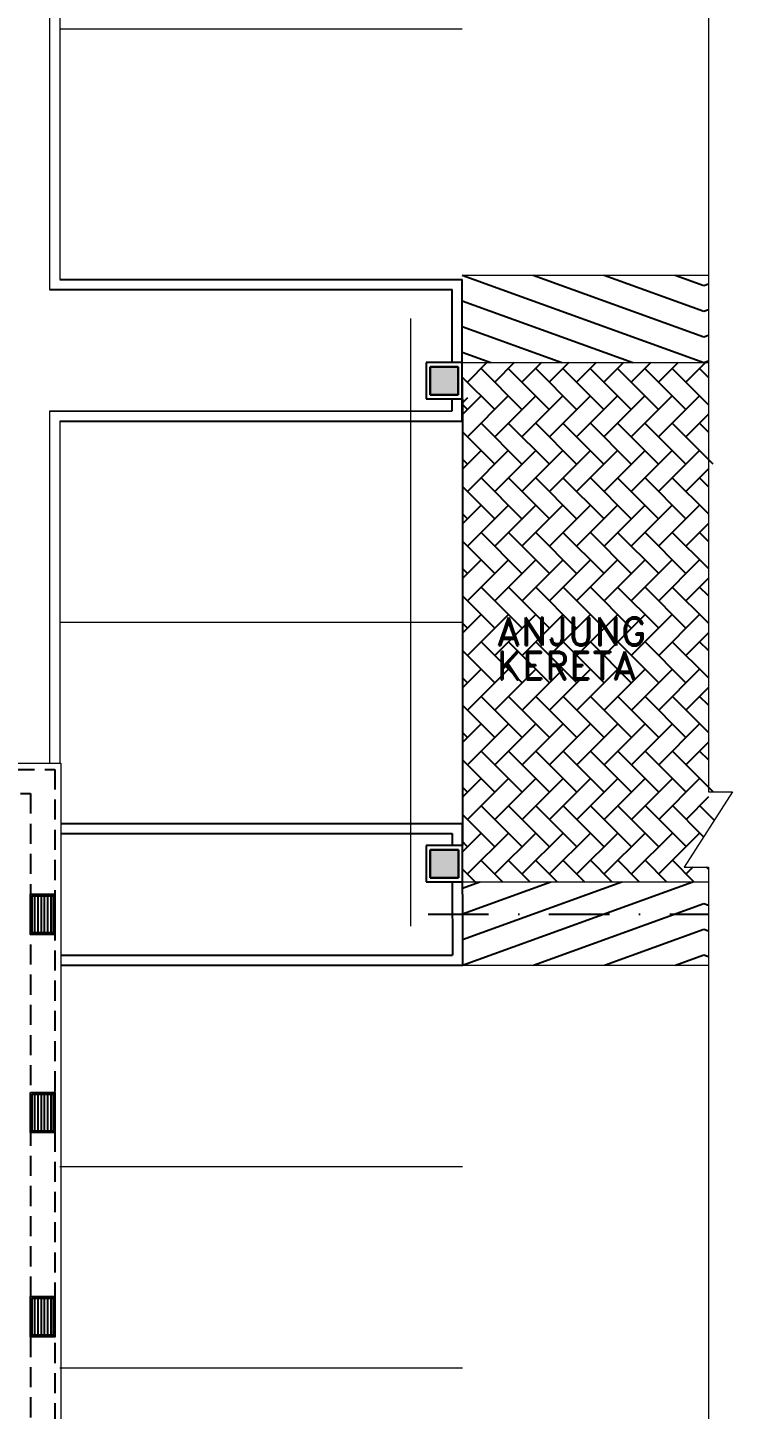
# Model space of a CAD drawing. Header units: inches. Extents: x -86493719 to 430035, y 21644 to 1519532.
# Drawn here: x 64522 to 73276, y 55154 to 72318 of the extents above; entities that cross this region are included whole.
import ezdxf
from ezdxf.enums import TextEntityAlignment as Align

# ---------------------------------------------------------------- set-up
doc = ezdxf.new("R2010")
doc.units = ezdxf.units.IN
doc.header["$MEASUREMENT"] = 0
doc.linetypes.add('DASHDOT', pattern=[1, 0.5, -0.25, 0, -0.25])
doc.linetypes.add('DASHED2', pattern=[0.375, 0.25, -0.125])
for name, color, linetype in [('carpark', 8, 'Continuous'), ('drain', 8, 'Continuous'), ('GRID', 8, 'DASHDOT'), ('kerb', 8, 'Continuous'), ('MSGRATING', 8, 'Continuous'), ('tiles', 8, 'Continuous')]:
    doc.layers.add(name, color=color, linetype=linetype)
for name, color, linetype, lineweight in [('COLUMN', 8, 'Continuous', 30), ('line', 8, 'Continuous', 9), ('LW', 8, 'Continuous', 20), ('ROOF', 8, 'Continuous', 20), ('t3', 8, 'Continuous', 25)]:
    doc.layers.add(name, color=color, linetype=linetype, lineweight=lineweight)
doc.styles.add('VERDANA1000', font='romand.shx', dxfattribs={"height": 1000})

msp = doc.modelspace()

# ---------------------------------------------------------------- hatches: boundary and pattern name
at = {"layer": 'COLUMN', "linetype": 'Continuous', "lineweight": 0}
for points in [[(69871, 68106), (69521, 68106), (69522, 67756), (69872, 67756)], [(69871, 68106), (69521, 68106), (69522, 67756), (69872, 67756)], [(69873, 62106), (69523, 62106), (69523, 61756), (69873, 61756)], [(69873, 62106), (69523, 62106), (69523, 61756), (69873, 61756)]]:
    msp.add_hatch(color=256, dxfattribs=at).paths.add_polyline_path(points)

# ---------------------------------------------------------------- linework, layer by layer
at = {"layer": 'carpark', "linetype": 'Continuous', "lineweight": 0}
for p, q in [((64920, 72304), (69920, 72304)), ((64920, 67431), (69920, 67431)), ((64920, 64931), (69920, 64931)), ((64923, 58171), (69923, 58171)), ((64923, 55671), (69923, 55671))]:
    msp.add_line(p, q, dxfattribs=at)
at = {"layer": 'COLUMN'}
for p, q in [((69871, 68106), (69521, 68106)), ((69521, 68106), (69522, 67756)), ((69871, 68106), (69521, 68106)), ((69521, 68106), (69522, 67756)), ((69872, 67756), (69871, 68106)), ((69872, 67756), (69871, 68106)), ((69522, 67756), (69872, 67756)), ((69522, 67756), (69872, 67756)), ((69873, 62106), (69523, 62106)), ((69523, 62106), (69523, 61756)), ((69873, 62106), (69523, 62106)), ((69523, 62106), (69523, 61756)), ((69873, 61756), (69873, 62106)), ((69873, 61756), (69873, 62106)), ((69523, 61756), (69873, 61756)), ((69523, 61756), (69873, 61756))]:
    msp.add_line(p, q, dxfattribs=at)
at = {"layer": 'drain', "linetype": 'DASHED2', "ltscale": 1000}
for points in [[(48284, 84029), (59359, 84029), (59359, 81529), (63359, 81529), (63359, 66079), (61359, 66079), (61359, 63104), (64859, 63104), (64859, 54579), (63359, 54579), (63359, 47579), (38409, 47579), (38409, 58029)], [(48284, 83729), (59059, 83729), (59059, 81229), (63059, 81229), (63059, 66379), (61059, 66379), (61059, 62804), (64559, 62804), (64559, 54879), (63059, 54879), (63059, 47879), (38709, 47879), (38709, 57729)]]:
    msp.add_lwpolyline(points, dxfattribs=at)
at = {"layer": 'GRID', "linetype": 'DASHDOT', "ltscale": 1500}
msp.add_line((69498, 61304), (72980, 61304), dxfattribs=at)
at = {"layer": 'kerb'}
for p, q in [((64920, 69190), (69921, 69190)), ((69918, 67431), (69921, 69190)), ((64795, 69065), (69796, 69065)), ((69795, 68156), (69796, 69065)), ((69921, 68156), (69471, 68156)), ((69471, 68156), (69472, 67706)), ((69921, 68156), (69471, 68156)), ((69471, 68156), (69472, 67706)), ((69922, 67706), (69921, 68156)), ((69922, 67706), (69921, 68156)), ((69472, 67706), (69922, 67706)), ((69472, 67706), (69922, 67706)), ((69794, 67556), (69794, 67706)), ((69922, 67706), (69923, 62156)), ((64795, 67554), (69794, 67556)), ((64920, 67429), (69918, 67431)), ((64934, 62431), (69920, 62431)), ((64934, 62306), (69795, 62306)), ((69795, 62306), (69795, 62156)), ((69920, 62431), (69923, 60671)), ((69923, 62156), (69473, 62156)), ((69473, 62156), (69473, 61706)), ((69923, 62156), (69473, 62156)), ((69473, 62156), (69473, 61706)), ((69923, 61706), (69923, 62156)), ((69923, 61706), (69923, 62156)), ((69473, 61706), (69923, 61706)), ((69473, 61706), (69923, 61706)), ((69796, 61706), (69798, 60796)), ((64934, 60796), (69798, 60796)), ((64934, 60671), (69923, 60671))]:
    msp.add_line(p, q, dxfattribs=at)
at = {"layer": 'line'}
for p, q in [((72980, 97016), (72980, 62826)), ((73276, 62826), (72677, 61888)), ((72980, 62826), (73276, 62826)), ((72677, 61888), (72980, 61888)), ((72980, 61888), (72980, 24990))]:
    msp.add_line(p, q, dxfattribs=at)
at = {"layer": 'LW', "linetype": 'Continuous', "lineweight": 0}
for p, q in [((64795, 79804), (64795, 69065)), ((64920, 79679), (64920, 69190)), ((64795, 67554), (64795, 63179)), ((64920, 67429), (64920, 63179))]:
    msp.add_line(p, q, dxfattribs=at)
at = {"layer": 'LW'}
for p, q in [((61434, 63179), (64934, 63179)), ((64934, 63179), (64934, 54504))]:
    msp.add_line(p, q, dxfattribs=at)
at = {"layer": 'MSGRATING'}
for p, q in [((64609, 61534), (64609, 61074)), ((64649, 61534), (64649, 61074)), ((64689, 61534), (64689, 61074)), ((64729, 61534), (64729, 61074)), ((64769, 61534), (64769, 61074)), ((64809, 61534), (64809, 61074)), ((64609, 59071), (64609, 58611)), ((64649, 59071), (64649, 58611)), ((64689, 59071), (64689, 58611)), ((64729, 59071), (64729, 58611)), ((64769, 59071), (64769, 58611)), ((64809, 59071), (64809, 58611)), ((64609, 56534), (64609, 56074)), ((64649, 56534), (64649, 56074)), ((64689, 56534), (64689, 56074)), ((64729, 56534), (64729, 56074)), ((64769, 56534), (64769, 56074)), ((64809, 56534), (64809, 56074))]:
    msp.add_line(p, q, dxfattribs=at)
for points in [[(64559, 61554), (64859, 61554), (64859, 61054), (64559, 61054)], [(64579, 61534), (64839, 61534), (64839, 61074), (64579, 61074)], [(64559, 59091), (64859, 59091), (64859, 58591), (64559, 58591)], [(64579, 59071), (64839, 59071), (64839, 58611), (64579, 58611)], [(64559, 56554), (64859, 56554), (64859, 56054), (64559, 56054)], [(64579, 56534), (64839, 56534), (64839, 56074), (64579, 56074)]]:
    msp.add_lwpolyline(points, close=True, dxfattribs=at)
at = {"layer": 'ROOF', "linetype": 'Continuous', "lineweight": 0, "ltscale": 2000}
msp.add_line((69281, 61156), (69280, 68706), dxfattribs=at)
msp.add_line((69281, 61156), (69280, 68706), dxfattribs=at)
at = {"layer": 'tiles', "linetype": 'Continuous', "lineweight": 0}
for p, q in [((69921, 69242), (72980, 69243)), ((69921, 68156), (72980, 68157)), ((69923, 61706), (72980, 61707)), ((69923, 60671), (72980, 60672))]:
    msp.add_line(p, q, dxfattribs=at)
at = {"layer": 'tiles'}
for p, q in [((69921, 69242), (72921, 68157)), ((70803, 69242), (72921, 68476)), ((71685, 69242), (72921, 68795)), ((72566, 69242), (72921, 69114)), ((72921, 69114), (72980, 69136)), ((69921, 68923), (72040, 68157)), ((72921, 68795), (72980, 68816)), ((69921, 68604), (71158, 68157)), ((72921, 68476), (72980, 68497)), ((69921, 68285), (70276, 68157)), ((70228, 68157), (69984, 67913)), ((70567, 68157), (70324, 67913)), ((70906, 68157), (70663, 67913)), ((71246, 68157), (71002, 67913)), ((71585, 68157), (71342, 67913)), ((71925, 68157), (71681, 67913)), ((72264, 68157), (72021, 67913)), ((72604, 68157), (72360, 67913)), ((72943, 68157), (72699, 67914)), ((72921, 68157), (72980, 68178)), ((70324, 67574), (69921, 67976)), ((70663, 67574), (70154, 68083)), ((71002, 67574), (70493, 68083)), ((71342, 67574), (70833, 68083)), ((71681, 67574), (71172, 68083)), ((72021, 67574), (71511, 68083)), ((72360, 67574), (71851, 68083)), ((72700, 67574), (72190, 68083)), ((72980, 67633), (72530, 68083)), ((72980, 67972), (72869, 68083)), ((70154, 67743), (69922, 67511)), ((69984, 67720), (69922, 67657)), ((69984, 67574), (69922, 67636)), ((70493, 67743), (69984, 67234)), ((70833, 67743), (70324, 67234)), ((71172, 67743), (70663, 67234)), ((71512, 67744), (71003, 67234)), ((71851, 67744), (71342, 67234)), ((72190, 67744), (71681, 67234)), ((72530, 67744), (72021, 67235)), ((72869, 67744), (72360, 67235)), ((72980, 67515), (72700, 67235)), ((70324, 66895), (69922, 67297)), ((70663, 66895), (70154, 67404)), ((71003, 66895), (70493, 67404)), ((71342, 66895), (70833, 67404)), ((71681, 66895), (71172, 67404)), ((72021, 66895), (71512, 67404)), ((72360, 66895), (71851, 67404)), ((72700, 66895), (72190, 67404)), ((73039, 66895), (72530, 67404)), ((72980, 67294), (72869, 67404)), ((70154, 67064), (69922, 66832)), ((69984, 66895), (69922, 66957)), ((70493, 67064), (69984, 66555)), ((70833, 67065), (70324, 66555)), ((71172, 67065), (70663, 66555)), ((71512, 67065), (71003, 66555)), ((71851, 67065), (71342, 66556)), ((72191, 67065), (71682, 66556)), ((72530, 67065), (72021, 66556)), ((72869, 67065), (72360, 66556)), ((72980, 66836), (72700, 66556)), ((70324, 66216), (69922, 66618)), ((70663, 66216), (70154, 66725)), ((71003, 66216), (70494, 66725)), ((71342, 66216), (70833, 66725)), ((71682, 66216), (71172, 66725)), ((72021, 66216), (71512, 66725)), ((72360, 66216), (71851, 66725)), ((72700, 66216), (72191, 66725)), ((72980, 66276), (72530, 66726)), ((72980, 66615), (72869, 66726)), ((70154, 66386), (69922, 66153)), ((69985, 66216), (69922, 66278)), ((70494, 66386), (69985, 65876)), ((70833, 66386), (70324, 65877)), ((71172, 66386), (70663, 65877)), ((71512, 66386), (71003, 65877)), ((71851, 66386), (71342, 65877)), ((72191, 66386), (71682, 65877)), ((72530, 66386), (72021, 65877)), ((72869, 66386), (72360, 65877)), ((72980, 66157), (72700, 65877)), ((70324, 65537), (69922, 65939)), ((70663, 65537), (70154, 66046)), ((71003, 65537), (70494, 66046)), ((71342, 65537), (70833, 66046)), ((71682, 65537), (71172, 66046)), ((72021, 65537), (71512, 66046)), ((72361, 65538), (71851, 66047)), ((72700, 65538), (72191, 66047)), ((72980, 65597), (72530, 66047)), ((72980, 65936), (72870, 66047)), ((70154, 65707), (69922, 65474)), ((69985, 65537), (69922, 65600)), ((70494, 65707), (69985, 65198)), ((70833, 65707), (70324, 65198)), ((71173, 65707), (70664, 65198)), ((71512, 65707), (71003, 65198)), ((71851, 65707), (71342, 65198)), ((72191, 65707), (71682, 65198)), ((72530, 65707), (72021, 65198)), ((72870, 65707), (72361, 65198)), ((72980, 65478), (72700, 65198)), ((70324, 64858), (69922, 65260)), ((70664, 64858), (70154, 65367)), ((71003, 64858), (70494, 65367)), ((71342, 64859), (70833, 65368)), ((71682, 64859), (71173, 65368)), ((72021, 64859), (71512, 65368)), ((72361, 64859), (71851, 65368)), ((72700, 64859), (72191, 65368)), ((72980, 64918), (72530, 65368)), ((72980, 65258), (72870, 65368)), ((70154, 65028), (69922, 64796)), ((69985, 64858), (69922, 64921)), ((70494, 65028), (69985, 64519)), ((70833, 65028), (70324, 64519)), ((71173, 65028), (70664, 64519)), ((71512, 65028), (71003, 64519)), ((71852, 65028), (71343, 64519)), ((72191, 65028), (71682, 64519)), ((72530, 65028), (72021, 64519)), ((72870, 65029), (72361, 64519)), ((72980, 64799), (72700, 64519)), ((70324, 64179), (69922, 64581)), ((70664, 64180), (70155, 64689)), ((71003, 64180), (70494, 64689)), ((71343, 64180), (70833, 64689)), ((71682, 64180), (71173, 64689)), ((72021, 64180), (71512, 64689)), ((72361, 64180), (71852, 64689)), ((72700, 64180), (72191, 64689)), ((72980, 64240), (72530, 64689)), ((72980, 64579), (72870, 64689)), ((70155, 64349), (69922, 64117)), ((69985, 64179), (69922, 64242)), ((70494, 64349), (69985, 63840)), ((70833, 64349), (70324, 63840)), ((71173, 64349), (70664, 63840)), ((71512, 64349), (71003, 63840)), ((71852, 64349), (71343, 63840)), ((72191, 64350), (71682, 63840)), ((72531, 64350), (72022, 63840)), ((72870, 64350), (72361, 63840)), ((72980, 64120), (72700, 63841)), ((70325, 63501), (69922, 63903)), ((70664, 63501), (70155, 64010)), ((71003, 63501), (70494, 64010)), ((71343, 63501), (70834, 64010)), ((71682, 63501), (71173, 64010)), ((72022, 63501), (71512, 64010)), ((72361, 63501), (71852, 64010)), ((72700, 63501), (72191, 64010)), ((72980, 63561), (72531, 64010)), ((72980, 63900), (72870, 64010)), ((70155, 63670), (69922, 63438)), ((69985, 63501), (69922, 63563)), ((70494, 63670), (69985, 63161)), ((70834, 63670), (70325, 63161)), ((71173, 63671), (70664, 63161)), ((71512, 63671), (71003, 63161)), ((71852, 63671), (71343, 63161)), ((72191, 63671), (71682, 63162)), ((72531, 63671), (72022, 63162)), ((72870, 63671), (72361, 63162)), ((72980, 63441), (72700, 63162)), ((70325, 62822), (69923, 63224)), ((70664, 62822), (70155, 63331)), ((71003, 62822), (70494, 63331)), ((71343, 62822), (70834, 63331)), ((71682, 62822), (71173, 63331)), ((72022, 62822), (71512, 63331)), ((72361, 62822), (71852, 63331)), ((72701, 62822), (72191, 63331)), ((73040, 62822), (72531, 63331)), ((72980, 63222), (72870, 63331)), ((70155, 62991), (69923, 62759)), ((70494, 62992), (69985, 62482)), ((70834, 62992), (70325, 62482)), ((71173, 62992), (70664, 62482)), ((71513, 62992), (71004, 62483)), ((71852, 62992), (71343, 62483)), ((72191, 62992), (71682, 62483)), ((72531, 62992), (72022, 62483)), ((72870, 62992), (72361, 62483)), ((69985, 62822), (69923, 62884)), ((70664, 62143), (70155, 62652)), ((71004, 62143), (70494, 62652)), ((71343, 62143), (70834, 62652)), ((71682, 62143), (71173, 62652)), ((72022, 62143), (71513, 62652)), ((72361, 62143), (71852, 62652)), ((72701, 62144), (72191, 62653)), ((72918, 62265), (72531, 62653)), ((72980, 62762), (72701, 62483)), ((73051, 62472), (72870, 62653)), ((70325, 62143), (69923, 62545)), ((70155, 62313), (69923, 62080)), ((70494, 62313), (69985, 61804)), ((70834, 62313), (70325, 61804)), ((71173, 62313), (70664, 61804)), ((71513, 62313), (71004, 61804)), ((71852, 62313), (71343, 61804)), ((72192, 62313), (71683, 61804)), ((72531, 62313), (72022, 61804)), ((72870, 62313), (72361, 61804)), ((69985, 62143), (69923, 62206)), ((70422, 61707), (70155, 61973)), ((70761, 61707), (70495, 61973)), ((71101, 61707), (70834, 61973)), ((71440, 61707), (71173, 61973)), ((71780, 61707), (71513, 61974)), ((72119, 61707), (71852, 61974)), ((72458, 61707), (72192, 61974)), ((72798, 61707), (72531, 61974)), ((70083, 61706), (69923, 61866)), ((72785, 61888), (72701, 61804)), ((72980, 61864), (72956, 61888)), ((69923, 60671), (72785, 61707)), ((69923, 60990), (71903, 61707)), ((69923, 61309), (71021, 61707)), ((69923, 61628), (70139, 61707)), ((70805, 60671), (72923, 61438)), ((72923, 61438), (72980, 61417)), ((71687, 60671), (72923, 61119)), ((72923, 61119), (72980, 61098)), ((72568, 60672), (72923, 60800)), ((72923, 60800), (72980, 60779))]:
    msp.add_line(p, q, dxfattribs=at)

# ---------------------------------------------------------------- texts
at = {"layer": 't3', "style": 'VERDANA1000'}
for s, p in [('ANJUNG', (70347, 64991)), ('KERETA', (70347, 64568))]:
    msp.add_text(s, height=350, dxfattribs=at).set_placement(p, align=Align.TOP_LEFT)

doc.saveas('drawing.dxf')
